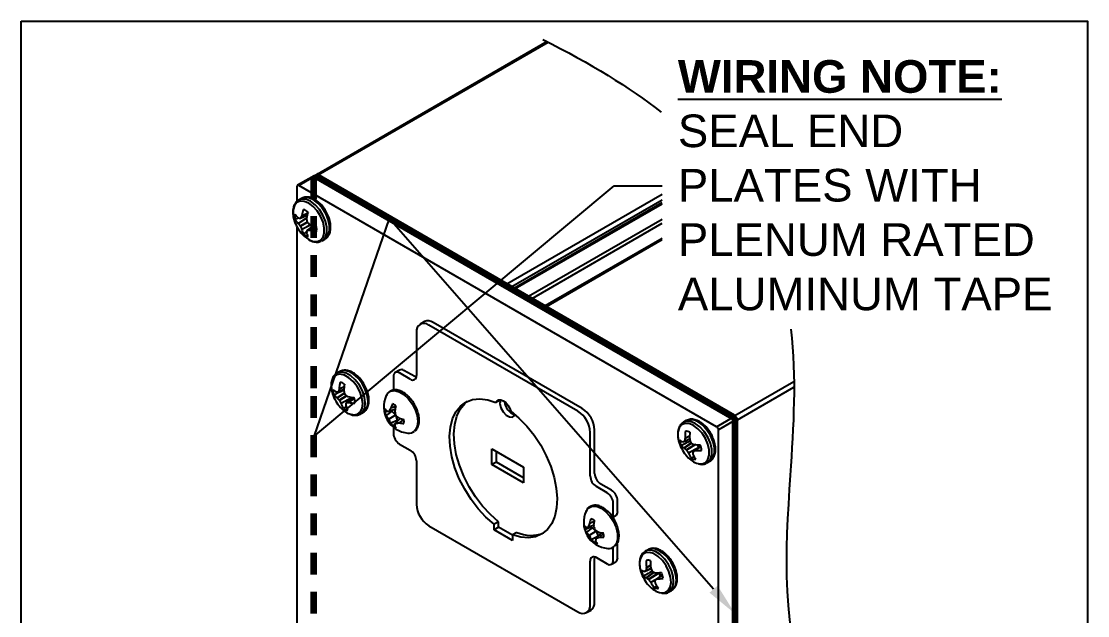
# Model space of a CAD drawing. Extents: x 0 to 6.13, y -7.8 to 0.
# Drawn here: x 0 to 6.13, y -3.42 to 0 of the extents above; entities that cross this region are included whole.
import ezdxf
from ezdxf import colors
from ezdxf.entities.mleader import LeaderData, LeaderLine
from ezdxf.math import Vec2, Vec3

# ---------------------------------------------------------------- set-up
doc = ezdxf.new("R2010")
doc.units = 0
doc.header["$LTSCALE"] = 0.5
doc.header["$MEASUREMENT"] = 0
doc.linetypes.add('HIDDEN', pattern=[0.375, 0.25, -0.125])
for name, color, linetype in [('End Cap', 92, 'CONTINUOUS'), ('FAB DWG', 221, 'CONTINUOUS'), ('Hardware', 242, 'CONTINUOUS'), ('Housing', 150, 'CONTINUOUS')]:
    doc.layers.add(name, color=color, linetype=linetype)
doc.layers.add('Text-Unprinted', color=131, linetype='CONTINUOUS', plot=False)
doc.styles.add('LSAD_Standard', font='arial.ttf')

msp = doc.modelspace()

# ---------------------------------------------------------------- linework, layer by layer
at = {"layer": 'End Cap', "transparency": 16777216}
for p, q in [((1.6831, -0.8877), (1.588, -0.9426)), ((1.6906, -0.8884), (1.5955, -0.9433)), ((1.5849, -0.9495), (1.5849, -1.0351)), ((3.9979, -2.3302), (1.5955, -0.9433)), ((1.5849, -1.1815), (1.5849, -1.5146)), ((1.5849, -1.5146), (1.5849, -2.1545)), ((1.5849, -2.1545), (1.5849, -4.1499)), ((3.9979, -2.3302), (4.093, -2.2753)), ((4.1036, -2.2937), (4.0085, -2.3486)), ((4.0085, -5.5051), (4.0085, -2.3486))]:
    msp.add_line(p, q, dxfattribs=at)
at = {"layer": 'End Cap', "color": 1, "linetype": 'HIDDEN', "lineweight": 211, "transparency": 16777216}
for p, q in [((1.68, -0.8946), (1.68, -1.758)), ((1.68, -1.758), (1.68, -2.1545)), ((1.68, -2.1545), (1.68, -4.0445))]:
    msp.add_line(p, q, dxfattribs=at)
at = {"layer": 'End Cap', "color": 1, "lineweight": 211, "transparency": 16777216}
for p, q in [((4.093, -2.2753), (1.6906, -0.8884)), ((4.1036, -5.4521), (4.1036, -2.2937))]:
    msp.add_line(p, q, dxfattribs=at)
at = {"layer": 'End Cap', "transparency": 16777216}
for centre, radius, start, end in [((1.6865, -0.8935), 0.00655, 50.79671, 189.21404), ((1.5914, -0.9484), 0.00655, 50.79671, 189.21404), ((3.9855, -2.3496), 0.0231, 2.60548, 57.39452)]:
    msp.add_arc(centre, radius, start, end, dxfattribs=at)
at = {"layer": 'End Cap', "color": 1, "lineweight": 211, "transparency": 16777216}
msp.add_arc((4.0806, -2.2947), 0.0231, 2.60548, 57.39452, dxfattribs=at)
at = {"layer": 'Hardware', "transparency": 16777216}
for p, q in [((1.6104, -1.0181), (1.5945, -1.0273)), ((1.6464, -1.1033), (1.6119, -1.1194)), ((1.6124, -1.1181), (1.6467, -1.1021)), ((1.5927, -1.1313), (1.5741, -1.1391)), ((1.5925, -1.1296), (1.5934, -1.1301)), ((1.5925, -1.1614), (1.6406, -1.1298)), ((1.5934, -1.1624), (1.5925, -1.1614)), ((1.6403, -1.1316), (1.5934, -1.1624)), ((1.6037, -1.1761), (1.6434, -1.1532)), ((1.6045, -1.1319), (1.6436, -1.115)), ((1.6053, -1.1311), (1.6437, -1.1145)), ((1.6449, -1.1558), (1.6053, -1.1787)), ((1.6119, -1.1194), (1.6124, -1.1181)), ((1.6354, -1.1185), (1.642, -1.1223)), ((1.6399, -1.134), (1.6399, -1.1355)), ((1.6119, -1.1945), (1.6621, -1.1693)), ((1.6124, -1.1958), (1.6119, -1.1945)), ((1.6638, -1.1699), (1.6124, -1.1958)), ((1.6386, -1.2107), (1.6224, -1.2228)), ((1.6399, -1.2107), (1.6399, -1.2117)), ((1.6781, -1.1748), (1.6439, -1.2002)), ((1.6786, -1.1749), (1.6449, -1.1999)), ((1.6585, -1.1677), (1.6598, -1.1684)), ((1.6585, -1.2), (1.6896, -1.1781)), ((1.6598, -1.2002), (1.6585, -1.2)), ((1.6908, -1.1785), (1.6598, -1.2002)), ((1.6709, -1.1724), (1.6709, -1.18)), ((1.7294, -1.2611), (1.7454, -1.2519)), ((2.318, -1.7263), (2.2927, -1.7409)), ((3.2, -2.2408), (2.3427, -1.7459)), ((3.2254, -2.2262), (2.368, -1.7312)), ((2.2719, -1.7867), (2.2719, -2.0368)), ((1.8305, -2.0139), (1.8145, -2.0232)), ((2.1751, -2.0044), (2.1497, -2.019)), ((2.2366, -2.0572), (2.1747, -2.0215)), ((2.262, -2.0426), (2.2001, -2.0068)), ((2.1394, -2.0419), (2.1394, -2.1034)), ((1.8109, -2.1308), (1.8117, -2.1311)), ((1.8152, -2.1647), (1.8575, -2.1361)), ((1.8579, -2.1373), (1.8161, -2.1655)), ((1.8214, -2.1302), (1.855, -2.1156)), ((1.8223, -2.129), (1.855, -2.1148)), ((1.8562, -2.1014), (1.827, -2.1154)), ((1.827, -2.1154), (1.8273, -2.114)), ((1.8273, -2.114), (1.8564, -2.1001)), ((1.8523, -2.1215), (1.8546, -2.1224)), ((1.8545, -2.1247), (1.8547, -2.1262)), ((1.8161, -2.1655), (1.8152, -2.1647)), ((1.8271, -2.1773), (1.8695, -2.1519)), ((1.8722, -2.1538), (1.8289, -2.1798)), ((1.8374, -2.1956), (1.8959, -2.165)), ((1.838, -2.1968), (1.8374, -2.1956)), ((1.8963, -2.1664), (1.838, -2.1968)), ((1.865, -2.2064), (1.8651, -2.2075)), ((1.9089, -2.1625), (1.8671, -2.1936)), ((1.9091, -2.1626), (1.8678, -2.1933)), ((1.8759, -2.1562), (1.8773, -2.1568)), ((1.8804, -2.1907), (1.9147, -2.1662)), ((1.8816, -2.1907), (1.8804, -2.1907)), ((1.9149, -2.1669), (1.8816, -2.1907)), ((1.894, -2.1602), (1.8959, -2.165)), ((1.8959, -2.165), (1.8963, -2.1664)), ((1.8963, -2.1664), (1.897, -2.1714)), ((2.7542, -2.1769), (2.7288, -2.1916)), ((1.8678, -2.2133), (1.8524, -2.2259)), ((1.9495, -2.257), (1.9655, -2.2478)), ((1.9495, -2.257), (1.9526, -2.255)), ((1.9655, -2.2478), (1.9686, -2.2458)), ((2.1083, -2.2412), (2.0889, -2.2483)), ((2.1312, -2.2412), (2.0983, -2.2654)), ((2.1484, -2.2312), (2.1123, -2.2421)), ((2.1514, -2.2646), (2.1123, -2.2872)), ((2.1533, -2.2133), (2.1242, -2.2241)), ((2.1258, -2.238), (2.1312, -2.2412)), ((2.1312, -2.2412), (2.1507, -2.2618)), ((2.1535, -2.2666), (2.1616, -2.2938)), ((2.1616, -2.2938), (2.1242, -2.3102)), ((2.1788, -2.2839), (2.1514, -2.3097)), ((2.1616, -2.2938), (2.1616, -2.3001)), ((2.1968, -2.2886), (2.1729, -2.3084)), ((3.8233, -2.2956), (3.8074, -2.3048)), ((2.1394, -2.3332), (2.1394, -2.3685)), ((3.2707, -2.6134), (3.2707, -2.3633)), ((3.2961, -2.5987), (3.2961, -2.3487)), ((3.8423, -2.3851), (3.8162, -2.398)), ((3.8163, -2.3965), (3.8423, -2.3837)), ((2.1747, -2.4298), (2.2366, -2.4655)), ((3.8029, -2.4173), (3.8036, -2.4173)), ((3.8107, -2.4522), (3.8516, -2.424)), ((3.8116, -2.4529), (3.8107, -2.4522)), ((3.8527, -2.4245), (3.8116, -2.4529)), ((3.8121, -2.4145), (3.8426, -2.401)), ((3.8131, -2.4129), (3.8426, -2.3999)), ((3.8162, -2.398), (3.8163, -2.3965)), ((3.8229, -2.463), (3.8715, -2.4329)), ((3.8764, -2.4333), (3.8248, -2.4653)), ((3.8346, -2.4807), (3.8929, -2.4494)), ((3.8427, -2.4028), (3.843, -2.4043)), ((3.9054, -2.4405), (3.862, -2.4726)), ((3.9054, -2.4405), (3.8624, -2.4723)), ((3.8661, -2.4321), (3.8674, -2.4325)), ((3.874, -2.4677), (3.9065, -2.4442)), ((3.9067, -2.4447), (3.8752, -2.4675)), ((3.8852, -2.4339), (3.8929, -2.4494)), ((2.7059, -2.4575), (2.8877, -2.5624)), ((2.7059, -2.5483), (2.7059, -2.4575)), ((2.7313, -2.5336), (2.7313, -2.4721)), ((3.8354, -2.482), (3.8346, -2.4807)), ((3.8862, -2.4547), (3.8354, -2.482)), ((3.8678, -2.4992), (3.8532, -2.512)), ((3.8614, -2.487), (3.8617, -2.4882)), ((3.8752, -2.4675), (3.874, -2.4677)), ((2.2719, -2.5267), (2.2719, -2.7768)), ((2.7313, -2.5336), (2.7059, -2.5483)), ((2.8877, -2.6532), (2.7059, -2.5483)), ((2.8877, -2.6239), (2.7313, -2.5336)), ((2.8877, -2.5624), (2.8877, -2.6532)), ((3.9423, -2.5386), (3.9583, -2.5294)), ((3.368, -2.7103), (3.3061, -2.6746)), ((3.3933, -2.6957), (3.3315, -2.66)), ((3.4287, -2.8184), (3.4287, -2.7569)), ((3.4033, -2.833), (3.4033, -2.7716)), ((2.7438, -2.8767), (2.7183, -2.8914)), ((2.7438, -2.9081), (2.7438, -2.8767)), ((3.2926, -2.8768), (3.2674, -2.8867)), ((3.4014, -2.851), (3.4183, -2.8413)), ((2.3427, -2.8993), (3.2, -3.3942)), ((2.7183, -2.9228), (2.7183, -2.8914)), ((2.7438, -2.9081), (2.7183, -2.9228)), ((2.8244, -2.984), (2.7183, -2.9228)), ((2.8244, -2.9546), (2.7438, -2.9081)), ((2.8498, -2.9379), (2.8244, -2.9526)), ((3.273, -2.9084), (3.2402, -2.9229)), ((3.2817, -2.9119), (3.2496, -2.9367)), ((3.2904, -2.8977), (3.2585, -2.9076)), ((3.3043, -2.9311), (3.2647, -2.9557)), ((3.273, -2.9084), (3.2817, -2.9119)), ((3.2817, -2.9119), (3.3043, -2.9311)), ((3.3333, -2.9425), (3.3032, -2.9708)), ((3.3043, -2.9311), (3.3157, -2.9591)), ((3.3333, -2.9425), (3.3441, -2.941)), ((2.8244, -2.9526), (2.8244, -2.984)), ((3.3109, -2.9636), (3.2793, -2.9786)), ((3.3017, -2.9874), (3.2922, -2.9964)), ((3.3472, -2.945), (3.3233, -2.9656)), ((3.4033, -3.0982), (3.4033, -3.0367)), ((3.4287, -3.0835), (3.4287, -3.0221)), ((3.6032, -3.0373), (3.5873, -3.0465)), ((3.2707, -3.3534), (3.2707, -3.1033)), ((3.2961, -3.3387), (3.2961, -3.0887)), ((3.3061, -3.0829), (3.368, -3.1186)), ((3.393, -3.1211), (3.4183, -3.1064)), ((3.5826, -3.1628), (3.5833, -3.1628)), ((3.5832, -3.1628), (3.6206, -3.1463)), ((3.5833, -3.1628), (3.6206, -3.1463)), ((3.6202, -3.1453), (3.5909, -3.1584)), ((3.5918, -3.1566), (3.6198, -3.1441)), ((3.5928, -3.1982), (3.6375, -3.1669)), ((3.5937, -3.1394), (3.6179, -3.1272)), ((3.618, -3.1286), (3.5937, -3.1409)), ((3.5937, -3.1409), (3.5937, -3.1394)), ((3.6385, -3.1674), (3.5937, -3.1987)), ((3.6051, -3.2075), (3.6628, -3.171)), ((3.6648, -3.1731), (3.6071, -3.2096)), ((3.6192, -3.1423), (3.6196, -3.1439)), ((3.685, -3.1813), (3.6432, -3.212)), ((3.685, -3.1813), (3.6434, -3.2119)), ((3.6438, -3.1698), (3.6451, -3.17)), ((3.6542, -3.2057), (3.6856, -3.1829)), ((3.6857, -3.1833), (3.6553, -3.2054)), ((3.6608, -3.1698), (3.6628, -3.171)), ((3.6628, -3.171), (3.6648, -3.1731)), ((3.6648, -3.1731), (3.674, -3.1894)), ((3.5937, -3.1987), (3.5928, -3.1982)), ((3.6178, -3.2246), (3.6505, -3.2067)), ((3.6187, -3.2259), (3.6178, -3.2246)), ((3.6427, -3.2127), (3.6187, -3.2259)), ((3.6532, -3.2433), (3.6389, -3.2562)), ((3.6438, -3.2276), (3.6442, -3.2289)), ((3.6553, -3.2054), (3.6542, -3.2057)), ((3.7223, -3.2804), (3.7382, -3.2711)), ((3.25, -3.3992), (3.2754, -3.3845))]:
    msp.add_line(p, q, dxfattribs=at)
at = {"layer": 'Hardware', "transparency": 16777216, "flags": 128}
for points in [[(1.6521, -1.2545), (1.6776, -1.265), (1.7011, -1.2662), (1.7206, -1.2579), (1.7345, -1.2409), (1.7418, -1.2165), (1.7418, -1.1868), (1.7345, -1.154), (1.7206, -1.1209), (1.7011, -1.0902), (1.6776, -1.0643), (1.6521, -1.0453), (1.6266, -1.0348), (1.6031, -1.0337), (1.5837, -1.0419), (1.5697, -1.0589), (1.5625, -1.0833), (1.5625, -1.113), (1.5694, -1.1447)], [(1.7283, -1.2618), (1.7341, -1.2581), (1.7488, -1.2401), (1.7564, -1.2145), (1.7564, -1.1831), (1.7488, -1.1486), (1.7341, -1.1137), (1.7136, -1.0813), (1.6888, -1.054), (1.662, -1.034), (1.6351, -1.0229), (1.6103, -1.0217), (1.594, -1.0276)], [(1.7454, -1.2519), (1.7501, -1.2488), (1.7648, -1.2309), (1.7724, -1.2052), (1.7724, -1.1739), (1.7648, -1.1393), (1.7501, -1.1045), (1.7295, -1.0721), (1.7048, -1.0448), (1.6779, -1.0248), (1.651, -1.0137), (1.6263, -1.0125), (1.6104, -1.0181)], [(1.6152, -1.2242), (1.6266, -1.2355), (1.6521, -1.2545)], [(1.9526, -2.255), (1.9632, -2.245), (1.9741, -2.2225), (1.9775, -2.1934), (1.9732, -2.1599), (1.9615, -2.1248), (1.9434, -2.091), (1.9203, -2.0611), (1.8941, -2.0377), (1.8669, -2.0225), (1.841, -2.0169), (1.8184, -2.0212), (1.8138, -2.0236)], [(1.9686, -2.2458), (1.9792, -2.2358), (1.99, -2.2133), (1.9935, -2.1841), (1.9892, -2.1507), (1.9775, -2.1156), (1.9593, -2.0818), (1.9362, -2.0519), (1.91, -2.0285), (1.8829, -2.0133), (1.8569, -2.0076), (1.8343, -2.012), (1.8305, -2.0139)], [(1.8866, -2.2573), (1.9112, -2.2627), (1.9326, -2.2585), (1.9492, -2.2453), (1.9595, -2.224), (1.9628, -2.1963), (1.9587, -2.1646), (1.9476, -2.1313), (1.9304, -2.0992), (1.9085, -2.0709), (1.8836, -2.0486), (1.8578, -2.0342), (1.8332, -2.0289), (1.8118, -2.033), (1.7952, -2.0462), (1.7849, -2.0675), (1.7816, -2.0952), (1.7857, -2.127), (1.7895, -2.1406)], [(2.262, -2.0426), (2.2689, -2.0458), (2.2708, -2.0464)], [(1.8513, -2.1172), (1.8516, -2.1186), (1.8523, -2.1215)], [(2.0985, -2.1518), (2.1058, -2.14), (2.1235, -2.1267), (2.1461, -2.123), (2.1719, -2.1291), (2.1988, -2.1447), (2.2247, -2.1683), (2.2473, -2.1982), (2.2649, -2.2319), (2.2761, -2.2666), (2.2799, -2.2996), (2.2761, -2.3281), (2.2649, -2.3499), (2.2599, -2.3552)], [(2.7183, -2.8914), (2.6712, -2.8503), (2.6266, -2.8022), (2.5856, -2.7484), (2.5491, -2.6903), (2.5181, -2.6291), (2.4934, -2.5665), (2.4756, -2.504), (2.465, -2.4431), (2.462, -2.3854), (2.4667, -2.3322), (2.4788, -2.2849), (2.4982, -2.2446), (2.5244, -2.2123), (2.5566, -2.1889), (2.5941, -2.1749), (2.636, -2.1707), (2.6813, -2.1763), (2.7288, -2.1916)], [(2.7438, -2.8767), (2.6967, -2.8356), (2.6521, -2.7875), (2.611, -2.7338), (2.5746, -2.6756), (2.5436, -2.6144), (2.5189, -2.5518), (2.501, -2.4893), (2.4905, -2.4284), (2.4875, -2.3707), (2.4921, -2.3175), (2.5043, -2.2702), (2.5237, -2.2299), (2.5498, -2.1976), (2.5657, -2.1844)], [(2.7288, -2.1916), (2.7352, -2.1812), (2.7452, -2.1756), (2.7576, -2.1756), (2.7713, -2.181), (2.7851, -2.1915), (2.7975, -2.2058), (2.8074, -2.2228), (2.8139, -2.2408)], [(2.7542, -2.1769), (2.752, -2.1973), (2.7577, -2.2213), (2.7702, -2.2448), (2.7874, -2.2636), (2.8062, -2.2745), (2.8234, -2.2755), (2.8359, -2.2665), (2.839, -2.2605)], [(2.8139, -2.2408), (2.8614, -2.2803), (2.9066, -2.3269), (2.9485, -2.3795), (2.9861, -2.4369), (3.0183, -2.4975), (3.0444, -2.5599), (3.0638, -2.6226), (3.076, -2.6839), (3.0806, -2.7425), (3.0777, -2.7968), (3.0671, -2.8455), (3.0493, -2.8874), (3.0245, -2.9215), (2.9936, -2.9469), (2.9571, -2.9629), (2.9161, -2.9693), (2.8715, -2.9659), (2.8244, -2.9526)], [(3.8906, -2.5425), (3.9141, -2.5436), (3.9335, -2.5353), (3.9474, -2.5183), (3.9547, -2.4939), (3.9546, -2.4641), (3.9473, -2.4313), (3.9334, -2.3983), (3.9139, -2.3675), (3.8904, -2.3417), (3.8649, -2.3227), (3.8394, -2.3123), (3.8159, -2.3112), (3.7965, -2.3194), (3.7826, -2.3365), (3.7753, -2.3609), (3.7754, -2.3907), (3.7823, -2.4222)], [(3.9414, -2.5391), (3.9471, -2.5355), (3.9617, -2.5175), (3.9694, -2.4918), (3.9693, -2.4604), (3.9616, -2.4259), (3.9469, -2.391), (3.9263, -2.3586), (3.9016, -2.3314), (3.8747, -2.3114), (3.8478, -2.3004), (3.8231, -2.2992), (3.8068, -2.3051)], [(3.9583, -2.5294), (3.963, -2.5263), (3.9777, -2.5083), (3.9853, -2.4826), (3.9853, -2.4512), (3.9776, -2.4167), (3.9629, -2.3818), (3.9423, -2.3494), (3.9176, -2.3221), (3.8907, -2.3022), (3.8638, -2.2912), (3.8391, -2.29), (3.8233, -2.2956)], [(3.2475, -2.8151), (3.2478, -2.8146), (3.262, -2.7963), (3.282, -2.7872), (3.3063, -2.7878), (3.3329, -2.7982), (3.3596, -2.8176), (3.3842, -2.8442), (3.4049, -2.8761), (3.4198, -2.9106), (3.4278, -2.9449), (3.4282, -2.9762), (3.4211, -3.0021), (3.4113, -3.0162)], [(3.4033, -3.0367), (3.4026, -3.0284), (3.4018, -3.0239)], [(3.6785, -3.2856), (3.7009, -3.2837), (3.7187, -3.2724), (3.7305, -3.2528), (3.7354, -3.2264), (3.7329, -3.1953), (3.7234, -3.1622), (3.7075, -3.1296), (3.6865, -3.1002), (3.6621, -3.0764), (3.6364, -3.0601), (3.6113, -3.0526), (3.589, -3.0546), (3.5712, -3.0658), (3.5593, -3.0855), (3.5545, -3.1119), (3.5569, -3.1429), (3.5622, -3.1639)], [(3.7213, -3.2809), (3.7325, -3.2723), (3.745, -3.2516), (3.7501, -3.2238), (3.7475, -3.1911), (3.7375, -3.1561), (3.7207, -3.1218), (3.6985, -3.0908), (3.6729, -3.0657), (3.6457, -3.0485), (3.6193, -3.0406), (3.5958, -3.0427), (3.5869, -3.0468)], [(3.7382, -3.2711), (3.7485, -3.2631), (3.7609, -3.2424), (3.7661, -3.2146), (3.7635, -3.1819), (3.7534, -3.1469), (3.7366, -3.1125), (3.7145, -3.0816), (3.6889, -3.0565), (3.6617, -3.0393), (3.6353, -3.0314), (3.6118, -3.0335), (3.6032, -3.0373)], [(3.2972, -3.0791), (3.2968, -3.0811), (3.2961, -3.0887)]]:
    msp.add_lwpolyline(points, dxfattribs=at)
at = {"layer": 'Hardware', "transparency": 16777216}
for centre, radius, start, end in [((1.8751, -1.1701), 0.2678, 160.65355, 168.81704), ((1.5945, -1.1596), 0.083, 49.63347, 70.37191), ((1.9677, -1.1874), 0.3321, 164.07567, 170.74525), ((1.7717, -1.0809), 0.2121, 197.50944, 222.48519), ((1.6558, -1.1242), 0.0831, 169.63246, 190.36754), ((1.6712, -1.04), 0.1193, 215.52476, 228.73883), ((1.6723, -1.0765), 0.1164, 212.529, 226.7643), ((1.6258, -0.9844), 0.1492, 257.4359, 261.47988), ((1.7666, -1.0423), 0.2108, 214.741, 219.41135), ((1.8074, -1.2382), 0.2287, 148.68927, 152.08086), ((1.9137, -1.0903), 0.2774, 189.37614, 193.09422), ((1.8345, -0.9532), 0.2774, 226.90638, 230.62442), ((1.8026, -1.1046), 0.2108, 200.58912, 205.25928), ((1.7258, -1.1691), 0.1165, 193.23784, 207.47146), ((1.6762, -1.1596), 0.083, 229.63347, 250.37191), ((1.7823, -1.2554), 0.1492, 158.52803, 162.57289), ((1.7569, -1.1884), 0.1193, 191.26371, 204.47628), ((1.6532, -0.9713), 0.2288, 267.92561, 271.31648), ((1.7774, -0.8578), 0.3322, 249.25702, 255.92589), ((1.7462, -0.9467), 0.2678, 251.18548, 259.34838), ((1.615, -1.1949), 0.0831, 349.63246, 10.36754), ((2.315, -1.7797), 0.0437, 50.79671, 189.21404), ((2.3387, -1.7721), 0.0503, 54.38242, 114.30712), ((2.1609, -2.0384), 0.0218, 50.79671, 189.21404), ((2.1855, -2.0273), 0.0251, 54.38242, 114.30712), ((2.0887, -2.1318), 0.262, 167.45728, 176.09597), ((1.8227, -2.1387), 0.0645, 56.32152, 80.8829), ((2.2504, -2.0403), 0.0218, 230.79671, 9.21404), ((1.9918, -2.0767), 0.2121, 197.50944, 222.48519), ((1.8598, -2.0541), 0.091, 222.6488, 237.42457), ((1.896, -2.1187), 0.1031, 178.36809, 196.30239), ((1.8005, -1.9291), 0.2023, 273.16711, 275.83631), ((2.0242, -2.1913), 0.2112, 158.93283, 162.85464), ((2.1694, -2.1367), 0.3151, 170.54378, 177.80122), ((2.1253, -2.0538), 0.2802, 194.98342, 198.74606), ((2.2054, -2.1019), 0.0661, 181.2449, 202.33686), ((1.8663, -2.0918), 0.089, 218.85971, 234.95283), ((1.96, -2.0425), 0.1893, 220.52542, 225.41654), ((2.0336, -2.0793), 0.2281, 206.1328, 210.6353), ((1.9746, -2.1471), 0.1453, 199.99909, 212.80118), ((2.0249, -1.9294), 0.2713, 233.04835, 236.71322), ((2.0146, -2.22), 0.1502, 170.26149, 174.81038), ((1.8147, -1.9023), 0.2958, 280.33586, 282.82266), ((1.9578, -1.8012), 0.3646, 257.23098, 263.07868), ((1.9334, -1.9131), 0.2824, 259.43034, 266.87251), ((1.8149, -2.1921), 0.1031, 358.36809, 16.30239), ((2.235, -2.2163), 0.151, 154.70082, 265.29381), ((2.3071, -2.2839), 0.1925, 153.88357, 161.89385), ((2.1073, -2.2687), 0.0746, 51.18061, 68.82476), ((2.866, -2.1771), 0.0887, 185.30266, 252.0279), ((1.9478, -2.1193), 0.151, 221.82164, 246.05056), ((1.8882, -2.1722), 0.0645, 236.32152, 260.8829), ((2.0079, -2.1602), 0.1504, 198.33966, 210.22878), ((2.1626, -2.2368), 0.0746, 171.17936, 188.82064), ((2.1462, -2.1958), 0.0644, 207.29396, 222.06295), ((2.1581, -2.2213), 0.0742, 201.26154, 216.38953), ((2.1261, -2.1467), 0.0964, 253.27567, 261.82184), ((2.222, -2.201), 0.1394, 207.4879, 218.13857), ((2.2569, -2.324), 0.1662, 143.01239, 150.45209), ((2.437, -2.3001), 0.2967, 162.45036, 167.77995), ((2.3698, -2.216), 0.2238, 185.44628, 192.54191), ((2.3027, -2.0997), 0.2238, 227.45869, 234.55407), ((3.1172, -2.3703), 0.1537, 2.60548, 57.39452), ((3.1426, -2.3556), 0.1537, 2.60548, 57.39452), ((2.2418, -2.2352), 0.1395, 201.86187, 212.51197), ((2.1922, -2.2804), 0.0743, 203.61136, 218.73724), ((2.1811, -2.2688), 0.0746, 231.18061, 248.82476), ((2.2408, -2.3455), 0.0964, 158.18641, 166.73495), ((2.2083, -2.3035), 0.0645, 197.93916, 212.70565), ((2.1526, -2.1435), 0.1662, 269.55433, 276.99256), ((2.2635, -1.9995), 0.2967, 252.22171, 257.55048), ((2.2125, -2.1201), 0.1925, 258.10848, 266.11809), ((2.1258, -2.3007), 0.0746, 351.17936, 8.82064), ((2.2161, -2.365), 0.0768, 182.60548, 237.39452), ((2.2277, -2.3176), 0.0495, 264.13206, 310.5569), ((4.0757, -2.3904), 0.2595, 172.43991, 181.35537), ((3.8193, -2.4083), 0.052, 62.49861, 90.88052), ((4.148, -2.3872), 0.3056, 175.29398, 182.91911), ((3.9846, -2.3584), 0.2121, 197.50944, 222.48519), ((3.8321, -2.3512), 0.0722, 230.21109, 246.18227), ((3.9043, -2.3976), 0.1188, 184.3956, 200.70977), ((3.8421, -2.3902), 0.0695, 225.27357, 243.13178), ((3.5964, -1.7913), 0.6594, 288.31223, 289.08484), ((4.0212, -2.4483), 0.2111, 166.20422, 170.3472), ((4.106, -2.3124), 0.2786, 199.25522, 203.06137), ((3.9907, -2.197), 0.2661, 238.48466, 242.07854), ((3.9082, -2.0176), 0.4169, 264.38936, 269.34139), ((3.7923, -2.4765), 0.1188, 4.3956, 20.70977), ((2.1952, -2.5302), 0.0768, 2.60548, 57.39452), ((3.9307, -2.331), 0.1705, 225.65514, 230.7552), ((4.0301, -2.3448), 0.2381, 210.39816, 214.80429), ((3.9304, -2.4135), 0.135, 220.76479, 252.88278), ((3.988, -2.4116), 0.1681, 204.7763, 216.68974), ((3.8772, -2.4658), 0.052, 242.49861, 270.88052), ((4.0242, -2.4795), 0.1629, 178.05052, 182.66187), ((4.0233, -2.4187), 0.1759, 203.27973, 214.30586), ((3.6884, -2.025), 0.48, 291.24925, 292.74331), ((3.8922, -2.1599), 0.308, 266.82893, 273.43822), ((3.3475, -2.6099), 0.0768, 182.60548, 237.39452), ((3.3729, -2.5952), 0.0768, 182.60548, 237.39452), ((3.3519, -2.7604), 0.0768, 2.60548, 57.39452), ((3.3266, -2.7751), 0.0768, 2.60548, 57.39452), ((2.4255, -2.7698), 0.1537, 182.60548, 237.39452), ((3.3841, -2.8797), 0.151, 154.70082, 265.29381), ((3.4049, -2.8214), 0.024, 304.05635, 7.25583), ((3.4484, -2.9217), 0.1843, 160.47457, 169.0462), ((3.2637, -2.917), 0.0579, 58.15079, 79.05363), ((3.5546, -2.9218), 0.2659, 168.27455, 174.32788), ((3.3725, -2.8343), 0.0308, 330.2211, 2.44185), ((2.9297, -2.7585), 0.1964, 245.989, 291.72949), ((3.2739, -2.8747), 0.0439, 212.8046, 230.47817), ((3.3298, -2.899), 0.0927, 179.70669, 194.96379), ((3.2894, -2.8994), 0.0545, 205.52667, 223.16861), ((3.2411, -2.7535), 0.1551, 271.83093, 276.47004), ((3.3532, -2.8699), 0.1232, 212.80919, 224.10347), ((3.4031, -2.9568), 0.1527, 152.67895, 161.22271), ((3.3538, -2.8904), 0.0828, 189.10629, 192.61759), ((3.5059, -2.8541), 0.2198, 190.86896, 198.19282), ((3.4312, -2.7408), 0.2261, 233.58712, 240.4153), ((3.3831, -2.5951), 0.3482, 259.50533, 263.93691), ((3.2567, -2.9652), 0.0927, 359.70669, 14.96379), ((3.4003, -2.8855), 0.1527, 207.37987, 217.559), ((3.3617, -2.9323), 0.0945, 209.32521, 222.71079), ((3.3228, -2.9472), 0.0579, 238.15079, 259.05363), ((3.3992, -2.9873), 0.0973, 170.23938, 180.05966), ((3.3818, -2.9509), 0.0879, 204.5598, 217.23064), ((3.2604, -2.766), 0.2092, 281.82518, 287.49473), ((3.3375, -2.7585), 0.2075, 266.07921, 273.30765), ((3.3648, -3.0233), 0.0639, 1.06028, 18.25855), ((3.3773, -2.9828), 0.0477, 263.22534, 315.51405), ((3.2923, -3.0998), 0.0218, 50.79671, 189.21404), ((3.3818, -3.1017), 0.0218, 230.79671, 9.21404), ((3.4049, -3.0866), 0.024, 304.05635, 7.25583), ((3.8503, -3.1172), 0.2575, 175.84752, 184.93574), ((3.6005, -3.1426), 0.0446, 67.65459, 99.14311), ((3.9165, -3.1089), 0.2991, 178.55454, 186.41631), ((3.7645, -3.1001), 0.2121, 197.50944, 222.48519), ((3.5997, -3.1033), 0.0619, 237.56496, 253.98923), ((3.6943, -3.1367), 0.1291, 188.37978, 203.80479), ((3.8641, -3.6442), 0.5573, 119.34898, 120.25031), ((3.8059, -3.1744), 0.2149, 171.03053, 175.25844), ((3.8741, -3.0395), 0.275, 202.30722, 206.15393), ((3.7495, -2.9284), 0.2635, 242.83399, 246.34398), ((3.6444, -2.682), 0.488, 270.07866, 274.21477), ((3.5621, -3.2208), 0.1291, 8.37978, 23.80479), ((3.6121, -3.1439), 0.0576, 231.2678, 250.4144), ((3.6947, -3.0791), 0.1566, 229.80732, 235.06848), ((3.8096, -3.0757), 0.2429, 213.47837, 217.83396), ((3.7032, -3.1647), 0.1234, 219.59749, 258.49329), ((3.7809, -3.1395), 0.1838, 208.03307, 219.41552), ((3.8176, -3.2045), 0.1753, 183.02166, 187.58541), ((3.1195, -2.2868), 1.0632, 299.52275, 300.19329), ((3.8177, -3.1419), 0.1941, 206.61891, 217.11326), ((3.6392, -2.8638), 0.342, 272.69502, 278.52118), ((3.6559, -3.215), 0.0446, 247.65459, 279.14311), ((3.2276, -3.3604), 0.0437, 230.79671, 9.21404), ((3.2485, -3.3448), 0.048, 304.05635, 7.25583)]:
    msp.add_arc(centre, radius, start, end, dxfattribs=at)
for points, knots in [([(1.5943, -1.0287), (1.592, -1.0297), (1.5827, -1.0338), (1.5717, -1.0491), (1.5627, -1.0718), (1.5604, -1.0996), (1.5639, -1.1291), (1.5712, -1.1489), (1.5745, -1.1579)], [0, 0, 0, 0, 0.062381, 0.246308, 0.430969, 0.625889, 0.8287, 1, 1, 1, 1]), ([(1.7435, -1.2516), (1.747, -1.25), (1.7574, -1.2452), (1.769, -1.2289), (1.7775, -1.2057), (1.7795, -1.1776), (1.7749, -1.1463), (1.7637, -1.1138), (1.7469, -1.0825), (1.7256, -1.0547), (1.7011, -1.0321), (1.6744, -1.0162), (1.6485, -1.0094), (1.626, -1.0101), (1.6149, -1.0167), (1.6103, -1.0194)], [0, 0, 0, 0, 0.038993, 0.115372, 0.192337, 0.273658, 0.358075, 0.442844, 0.527406, 0.612093, 0.697281, 0.783485, 0.870904, 0.945695, 1, 1, 1, 1]), ([(1.6037, -1.132), (1.604, -1.132), (1.6045, -1.132), (1.605, -1.1316), (1.6052, -1.1312), (1.6053, -1.1311)], [0, 0, 0, 0, 0.42854, 0.857097, 1, 1, 1, 1]), ([(1.6434, -1.1532), (1.6436, -1.1536), (1.6438, -1.1544), (1.6444, -1.1553), (1.6448, -1.1557), (1.6449, -1.1558)], [0, 0, 0, 0, 0.42854, 0.857097, 1, 1, 1, 1]), ([(1.6053, -1.1787), (1.6051, -1.1783), (1.6047, -1.1775), (1.6042, -1.1766), (1.6038, -1.1762), (1.6037, -1.1761)], [0, 0, 0, 0, 0.42854, 0.857097, 1, 1, 1, 1]), ([(1.6449, -1.1999), (1.6447, -1.1999), (1.6441, -1.2), (1.6436, -1.2004), (1.6435, -1.2007), (1.6434, -1.2008)], [0, 0, 0, 0, 0.42854, 0.857097, 1, 1, 1, 1]), ([(1.6532, -1.2553), (1.6579, -1.2578), (1.6716, -1.265), (1.6932, -1.2698), (1.7143, -1.269), (1.724, -1.263), (1.7275, -1.2608)], [0, 0, 0, 0, 0.184404, 0.534813, 0.83533, 1, 1, 1, 1]), ([(1.9689, -2.2445), (1.9733, -2.2414), (1.9839, -2.2339), (1.9938, -2.2143), (1.9994, -2.1888), (1.9982, -2.159), (1.9904, -2.1268), (1.9765, -2.0945), (1.9574, -2.0647), (1.9344, -2.0391), (1.9088, -2.0196), (1.8826, -2.0079), (1.8581, -2.0052), (1.8399, -2.0078), (1.8322, -2.0138), (1.8302, -2.0154)], [0, 0, 0, 0, 0.055553, 0.133047, 0.213525, 0.298358, 0.384902, 0.471267, 0.557543, 0.644133, 0.73147, 0.820044, 0.898891, 0.973955, 1, 1, 1, 1]), ([(1.8142, -2.0246), (1.8097, -2.0273), (1.7988, -2.0339), (1.7878, -2.0526), (1.7812, -2.0772), (1.7812, -2.1064), (1.7875, -2.1383), (1.7968, -2.1596), (1.8014, -2.1702)], [0, 0, 0, 0, 0.115025, 0.28092, 0.451381, 0.63154, 0.816617, 1, 1, 1, 1]), ([(1.8523, -2.1215), (1.8432, -2.1258), (1.8248, -2.1345), (1.8064, -2.1432), (1.797, -2.1477)], [0, 0, 0, 0, 0.490983, 1, 1, 1, 1]), ([(1.8211, -2.1303), (1.8213, -2.1303), (1.8217, -2.1301), (1.8221, -2.1295), (1.8223, -2.1291), (1.8223, -2.129)], [0, 0, 0, 0, 0.4285399, 0.857097, 1, 1, 1, 1]), ([(1.86, -2.1438), (1.8602, -2.1442), (1.8605, -2.145), (1.8612, -2.1458), (1.8616, -2.1462), (1.8617, -2.1463)], [0, 0, 0, 0, 0.42854, 0.857097, 1, 1, 1, 1]), ([(2.2633, -2.2076), (2.2592, -2.2002), (2.2495, -2.1825), (2.2291, -2.1584), (2.2045, -2.1371), (2.1783, -2.1229), (2.1533, -2.1174), (2.13, -2.1203), (2.1115, -2.1321), (2.101, -2.1437), (2.0986, -2.1517), (2.0985, -2.1519)], [0, 0, 0, 0, 0.094691, 0.226956, 0.359756, 0.493581, 0.628437, 0.747326, 0.873689, 0.99674, 1, 1, 1, 1]), ([(1.8289, -2.1798), (1.8286, -2.1794), (1.8282, -2.1786), (1.8276, -2.1778), (1.8272, -2.1774), (1.8271, -2.1773)], [0, 0, 0, 0, 0.42854, 0.857097, 1, 1, 1, 1]), ([(1.8678, -2.1933), (1.8675, -2.1934), (1.867, -2.1935), (1.8666, -2.1941), (1.8666, -2.1945), (1.8665, -2.1946)], [0, 0, 0, 0, 0.4285399, 0.857097, 1, 1, 1, 1]), ([(1.8888, -2.2587), (1.8937, -2.2604), (1.9064, -2.2647), (1.9265, -2.2654), (1.944, -2.2616), (1.9512, -2.2553), (1.9529, -2.2537)], [0, 0, 0, 0, 0.2113, 0.560508, 0.894945, 1, 1, 1, 1]), ([(2.2652, -2.3529), (2.2659, -2.3524), (2.2728, -2.3482), (2.2809, -2.3331), (2.2879, -2.3092), (2.2881, -2.2801), (2.2815, -2.2484), (2.2727, -2.2233), (2.265, -2.2104), (2.2633, -2.2076)], [0, 0, 0, 0, 0.02095, 0.197802, 0.377917, 0.565327, 0.755895, 0.946213, 1, 1, 1, 1]), ([(2.1501, -2.3136), (2.1493, -2.3143), (2.144, -2.3188), (2.1387, -2.3232), (2.1343, -2.3269)], [0, 0, 0, 0, 0.160972, 1, 1, 1, 1]), ([(3.8073, -2.3061), (3.8046, -2.3074), (3.795, -2.3119), (3.7839, -2.3277), (3.7753, -2.3507), (3.7732, -2.3788), (3.778, -2.41), (3.7863, -2.4366), (3.7944, -2.4512), (3.7969, -2.4555)], [0, 0, 0, 0, 0.065229, 0.227632, 0.391194, 0.563992, 0.74343, 0.923657, 1, 1, 1, 1]), ([(3.9565, -2.529), (3.9603, -2.5272), (3.971, -2.522), (3.9826, -2.5052), (3.9907, -2.4817), (3.9923, -2.4534), (3.9873, -2.422), (3.9758, -2.3894), (3.9587, -2.3583), (3.9372, -2.3307), (3.9125, -2.3085), (3.8858, -2.2931), (3.8599, -2.2868), (3.8379, -2.2879), (3.8275, -2.2943), (3.8233, -2.2969)], [0, 0, 0, 0, 0.0427343, 0.11915, 0.1963818, 0.278032, 0.3626199, 0.4474605, 0.5321017, 0.6168948, 0.7022112, 0.7885729, 0.8761105, 0.9507449, 1, 1, 1, 1]), ([(3.8476, -2.4115), (3.8387, -2.4161), (3.8206, -2.4254), (3.8024, -2.4348), (3.7932, -2.4396)], [0, 0, 0, 0, 0.490983, 1, 1, 1, 1]), ([(3.8121, -2.4145), (3.8123, -2.4144), (3.8127, -2.4141), (3.813, -2.4135), (3.8131, -2.413), (3.8131, -2.4129)], [0, 0, 0, 0, 0.4285399, 0.857097, 1, 1, 1, 1]), ([(3.8497, -2.4216), (3.8499, -2.422), (3.8503, -2.4228), (3.851, -2.4235), (3.8515, -2.4238), (3.8516, -2.4238)], [0, 0, 0, 0, 0.42854, 0.857097, 1, 1, 1, 1]), ([(3.8248, -2.4653), (3.8245, -2.4649), (3.824, -2.4641), (3.8233, -2.4634), (3.823, -2.4631), (3.8229, -2.463)], [0, 0, 0, 0, 0.42854, 0.857097, 1, 1, 1, 1]), ([(3.8624, -2.4723), (3.8622, -2.4725), (3.8617, -2.4728), (3.8614, -2.4734), (3.8614, -2.4738), (3.8614, -2.4739)], [0, 0, 0, 0, 0.42854, 0.857097, 1, 1, 1, 1]), ([(3.8943, -2.5443), (3.8992, -2.5452), (3.9117, -2.5474), (3.9282, -2.5462), (3.9375, -2.5402), (3.9405, -2.5382)], [0, 0, 0, 0, 0.296032, 0.766904, 1, 1, 1, 1]), ([(3.4017, -2.853), (3.3963, -2.8451), (3.3841, -2.8277), (3.3611, -2.8062), (3.3353, -2.7897), (3.31, -2.7816), (3.286, -2.7818), (3.2656, -2.7909), (3.2519, -2.8044), (3.2479, -2.8158), (3.2466, -2.8196)], [0, 0, 0, 0, 0.114881, 0.255418, 0.396897, 0.539616, 0.667261, 0.803403, 0.934219, 1, 1, 1, 1]), ([(3.4167, -3.0131), (3.42, -3.0098), (3.4285, -3.0011), (3.4354, -2.9801), (3.4378, -2.9526), (3.4334, -2.9213), (3.4224, -2.8891), (3.4112, -2.8655), (3.403, -2.8546), (3.4017, -2.853)], [0, 0, 0, 0, 0.104674, 0.269376, 0.440841, 0.616589, 0.792647, 0.968367, 1, 1, 1, 1]), ([(3.5873, -3.0478), (3.583, -3.0503), (3.5722, -3.0565), (3.5611, -3.0746), (3.5541, -3.099), (3.5539, -3.1279), (3.5582, -3.1542), (3.5647, -3.17), (3.5668, -3.1751)], [0, 0, 0, 0, 0.120754, 0.305917, 0.49543, 0.695812, 0.902088, 1, 1, 1, 1]), ([(3.7369, -3.2714), (3.7427, -3.2676), (3.7548, -3.2596), (3.7661, -3.2391), (3.7719, -3.2138), (3.7712, -3.1842), (3.7638, -3.1521), (3.7502, -3.1198), (3.7314, -3.0897), (3.7086, -3.0639), (3.6831, -3.0439), (3.657, -3.0317), (3.6324, -3.0285), (3.6137, -3.0308), (3.6056, -3.0369), (3.6033, -3.0386)], [0, 0, 0, 0, 0.069805, 0.145855, 0.224572, 0.307639, 0.392578, 0.477362, 0.562039, 0.647004, 0.732668, 0.819527, 0.897212, 0.971048, 1, 1, 1, 1]), ([(3.6272, -3.1607), (3.6193, -3.1651), (3.6023, -3.1745), (3.5852, -3.1838), (3.5761, -3.1889)], [0, 0, 0, 0, 0.465043, 1, 1, 1, 1]), ([(3.5909, -3.1584), (3.5911, -3.1582), (3.5915, -3.1579), (3.5917, -3.1572), (3.5918, -3.1567), (3.5918, -3.1566)], [0, 0, 0, 0, 0.42854, 0.857097, 1, 1, 1, 1]), ([(3.6272, -3.1607), (3.6274, -3.1611), (3.6279, -3.1619), (3.6286, -3.1625), (3.6291, -3.1628), (3.6292, -3.1628)], [0, 0, 0, 0, 0.42854, 0.857097, 1, 1, 1, 1]), ([(3.6071, -3.2096), (3.6068, -3.2093), (3.6063, -3.2085), (3.6056, -3.2079), (3.6052, -3.2076), (3.6051, -3.2075)], [0, 0, 0, 0, 0.42854, 0.857097, 1, 1, 1, 1]), ([(3.6434, -3.2119), (3.6431, -3.2121), (3.6427, -3.2125), (3.6425, -3.2132), (3.6425, -3.2136), (3.6425, -3.2137)], [0, 0, 0, 0, 0.42854, 0.857097, 1, 1, 1, 1]), ([(3.6836, -3.2877), (3.6884, -3.2879), (3.7007, -3.2885), (3.714, -3.2862), (3.7203, -3.2811), (3.7209, -3.2806)], [0, 0, 0, 0, 0.366919, 0.937876, 1, 1, 1, 1])]:
    msp.add_open_spline(points, degree=3, knots=knots, dxfattribs=at)
at = {"layer": 'Housing', "transparency": 16777216}
for p, q in [((3.0226, -0.1169), (1.688, -0.8873)), ((1.6942, -0.8905), (3.0288, -0.12)), ((2.7785, -1.5164), (3.6849, -0.9932)), ((2.8068, -1.5328), (3.6849, -1.0258)), ((2.8209, -1.5409), (3.6849, -1.0422)), ((2.8268, -1.5443), (3.6849, -1.0489)), ((2.9027, -1.5881), (3.6849, -1.1366)), ((2.9239, -1.6004), (3.6849, -1.1611)), ((3.6849, -1.2482), (2.9993, -1.6439)), ((3.0052, -1.6473), (3.6849, -1.2549)), ((4.0895, -2.2733), (4.4418, -2.0699)), ((4.1036, -2.2978), (4.4419, -2.1025))]:
    msp.add_line(p, q, dxfattribs=at)
at = {"layer": 'Housing', "color": 1, "transparency": 16777216}
msp.add_open_spline([(2.9979, -0.1046), (3.2729, -0.2408), (3.4968, -0.3801), (3.6788, -0.5219)], degree=3, dxfattribs=at)
msp.add_open_spline([(4.424, -1.769), (4.4576, -2.0468), (4.3809, -3.2186), (4.3043, -4.3903), (5.904, -5.1831)], degree=3, knots=[0.684639, 0.684639, 0.684639, 0.684639, 1, 2, 2, 2, 2], dxfattribs=at)
at = {"layer": 'Text-Unprinted', "transparency": 16777216}
msp.add_lwpolyline([(0, 0), (6.131, 0), (6.131, -7.7961), (0, -7.7961)], close=True, dxfattribs=at)

# ---------------------------------------------------------------- leaders
at = {"layer": 'FAB DWG', "ltscale": 0.5, "transparency": 16777216}
ml = msp.add_multileader_mtext('Standard', dxfattribs=at)
ml.set_content('\\A1;{\\fArial|b1|i0|c0|p34;\\LWIRING NOTE:\\P}SEAL END PLATES WITH PLENUM RATED ALUMINUM TAPE', color=256, style='LSAD_Standard')
ml.set_leader_properties()
ml.build(insert=Vec2(0, 0))
ml.multileader.update_dxf_attribs({"text_left_attachment_type": 2, "dogleg_length": 0.36, "arrow_head_size": 0.1875})
ctx = ml.context
ctx.base_point, ctx.char_height, ctx.arrow_head_size, ctx.landing_gap_size, ctx.plane_origin = Vec3(3.6849, -0.9451), 0.1875, 0.1875, 0.09, Vec3(4.1286, 15.3893)
ctx.left_attachment = 2
notes = []
notes.append((ctx, [(0, (1, 1, 0), (3.4077, -0.9451), (1, 0), 0.2772, [(2, [(4.1036, -3.4054), (2.1153, -1.1336), (1.6812, -2.3873)], 0, [])])]))
ctx.mtext.insert, ctx.mtext.width, ctx.mtext.defined_height, ctx.mtext.flow_direction = Vec3(3.7749, -0.2232), 2.351815, 1.4978, 5
for ctx, leaders in notes:
    for number, flags, end, landing, length, lines in leaders:
        leader = LeaderData()
        leader.index, (leader.has_last_leader_line, leader.has_dogleg_vector, leader.attachment_direction) = number, flags
        leader.last_leader_point, leader.dogleg_vector, leader.dogleg_length = Vec3(end), Vec3(landing), length
        for number, points, colour, breaks in lines:
            line = LeaderLine()
            line.index, line.vertices, line.color, line.breaks = number, Vec3.list(points), colors.encode_raw_color(colour), breaks
            leader.lines.append(line)
        ctx.leaders.append(leader)

doc.saveas('drawing.dxf')
